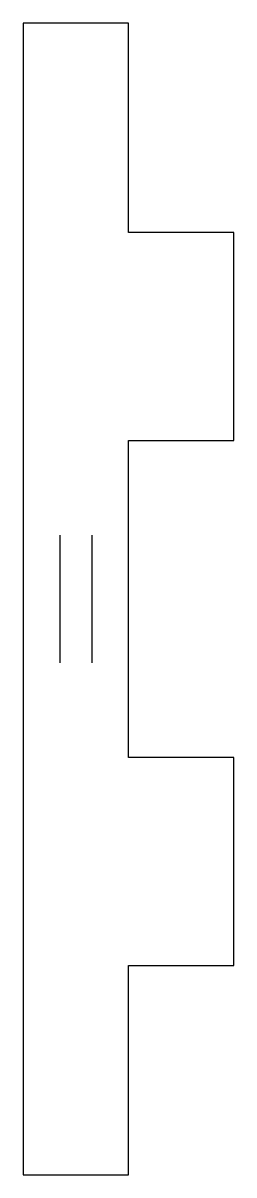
# Model space of a CAD drawing. Extents: x 0 to 6.6, y 0 to 36.
import ezdxf

# ---------------------------------------------------------------- set-up
doc = ezdxf.new("R2010")
doc.units = 0
doc.layers.add('Sketch047', color=7, linetype='CONTINUOUS')

msp = doc.modelspace()

# ---------------------------------------------------------------- linework, layer by layer
at = {"layer": 'Sketch047'}
for p, q in [((3.3, 36), (0, 36)), ((0, 36), (0, 0)), ((3.3, 29.45), (3.3, 36)), ((6.6, 29.45), (3.3, 29.45)), ((6.6, 22.95), (6.6, 29.45)), ((3.3, 13.05), (3.3, 22.95)), ((3.3, 22.95), (6.6, 22.95)), ((1.15, 20), (1.15, 16)), ((2.15, 20), (2.15, 16)), ((6.6, 13.05), (3.3, 13.05)), ((6.6, 6.55), (6.6, 13.05)), ((3.3, 0), (3.3, 6.55)), ((3.3, 6.55), (6.6, 6.55)), ((0, 0), (3.3, 0))]:
    msp.add_line(p, q, dxfattribs=at)

doc.saveas('drawing.dxf')
